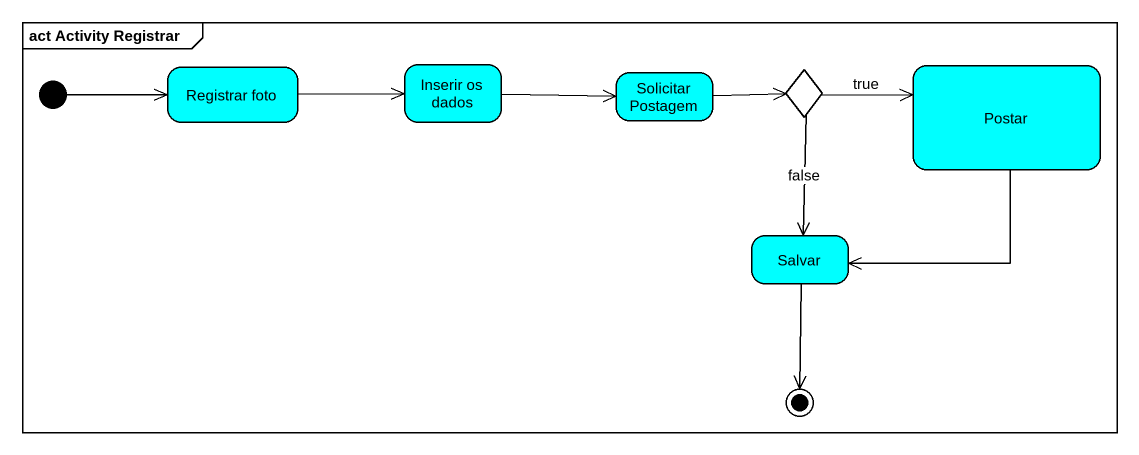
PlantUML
@startuml
mainframe act Activity Registrar
hide empty description
state "Registrar foto" as Registrar_foto #00FFFF
state "Inserir os dados" as Inserir_os_dados #00FFFF
state "Solicitar Postagem" as Solicitar_Postagem #00FFFF
state choice1 <<choice>> #00FF00
state Postar #00FFFF
state Salvar #00FFFF
[*] -right-> Registrar_foto
Registrar_foto -right-> Inserir_os_dados
Inserir_os_dados -right-> Solicitar_Postagem
Solicitar_Postagem -right-> choice1
choice1 -right-> Postar : true
choice1 --> Salvar : false
Postar --> Salvar
Salvar --> [*]
@enduml
